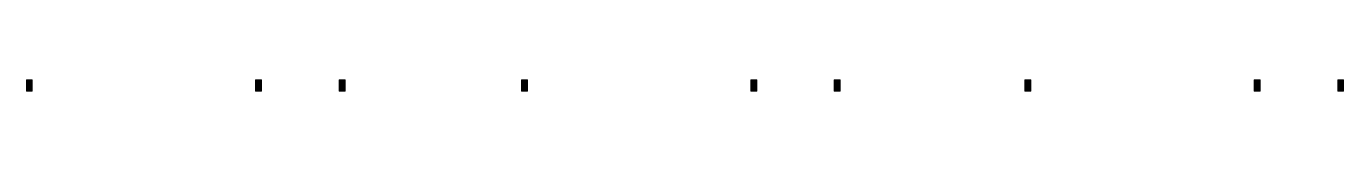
# Model space of a CAD drawing. Header units: metres. Extents: x -3129379 to 8446, y 1795 to 1612176.
# Drawn here: x -3129378.5 to -3129327.7, y 84782.2 to 84782.6 of the extents above; entities that cross this region are included whole.
import ezdxf

# ---------------------------------------------------------------- set-up
doc = ezdxf.new("R2010")
doc.units = ezdxf.units.M
doc.header["$LTSCALE"] = 750
doc.header["$MEASUREMENT"] = 0
doc.layers.get('0').update_dxf_attribs({"lineweight": 5})

# ---------------------------------------------------------------- blocks, each defined once
blk = doc.blocks.new('column')
h = blk.add_hatch(color=256)
h.dxf.hatch_style = 1
h.paths.add_polyline_path([(-1560474.324, 43120.602), (-1560474.554, 43120.602), (-1560474.554, 43120.152), (-1560474.324, 43120.152)])
blk.add_lwpolyline([(-1560474.554, 43120.152), (-1560474.324, 43120.152), (-1560474.324, 43120.602), (-1560474.554, 43120.602)], close=True)

msp = doc.modelspace()

# ---------------------------------------------------------------- block references
for p in [(-1568903.96639, 41662.04053), (-1568895.13087, 41662.04053), (-1568891.90787, 41662.04053), (-1568884.87158, 41662.04053), (-1568876.03658, 41662.04053), (-1568872.81358, 41662.04053), (-1568865.46083, 41662.04053), (-1568856.62583, 41662.04053), (-1568853.40283, 41662.04053)]:
    msp.add_blockref('column', p)

doc.saveas('drawing.dxf')
